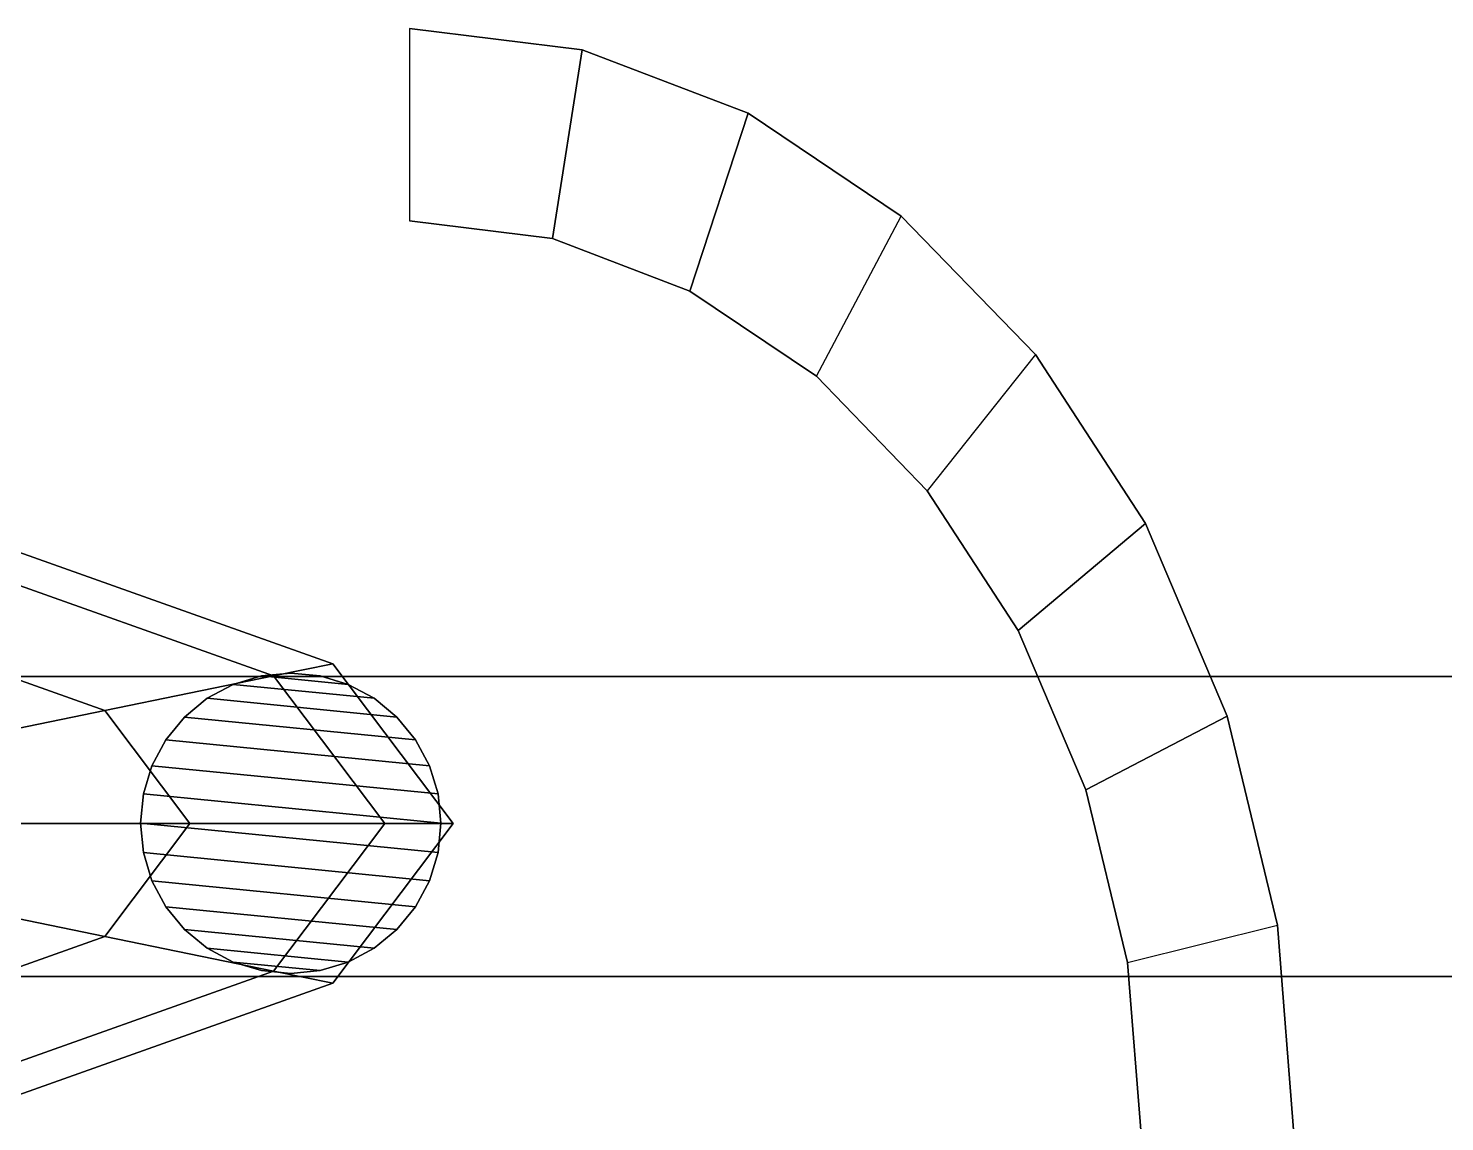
# Model space of a CAD drawing. Extents: x -25 to 25, y -4.5 to 2.7.
# Drawn here: x -0.875 to 3.849, y -0.995 to 2.651 of the extents above; entities that cross this region are included whole.
import ezdxf

# ---------------------------------------------------------------- set-up
doc = ezdxf.new("R2010")
doc.units = 0

# ---------------------------------------------------------------- blocks, each defined once
blk = doc.blocks.new('Noteline_007')
at = {"color": 250}
for points in [[(25.0304, 0.499658, -0.169316), (25.0304, -0.499659, -0.169316), (-25.0184, -0.499658, -0.169316), (-25.0184, 0.499659, -0.169316)], [(25.0304, 0.499658, 0.219393), (25.0304, 0.499658, -0.169316), (-25.0184, 0.499659, -0.169316), (-25.0184, 0.499658, 0.219393)], [(25.0304, 0.499658, 0.219393), (-25.0184, 0.499658, 0.219393), (-25.0184, -0.499658, 0.219393), (25.0304, -0.499659, 0.219393)], [(25.0304, -0.499659, -0.169316), (25.0304, -0.499659, 0.219393), (-25.0184, -0.499658, 0.219393), (-25.0184, -0.499658, -0.169316)]]:
    blk.add_3dface(points, dxfattribs=at)
blk = doc.blocks.new('Noteline_006')
at = {"color": 250}
for points in [[(25.0304, 0.499658, -0.169316), (25.0304, -0.499659, -0.169316), (-25.0184, -0.499658, -0.169316), (-25.0184, 0.499659, -0.169316)], [(25.0304, 0.499658, 0.219393), (25.0304, 0.499658, -0.169316), (-25.0184, 0.499659, -0.169316), (-25.0184, 0.499658, 0.219393)], [(25.0304, 0.499658, 0.219393), (-25.0184, 0.499658, 0.219393), (-25.0184, -0.499658, 0.219393), (25.0304, -0.499659, 0.219393)], [(25.0304, -0.499659, -0.169316), (25.0304, -0.499659, 0.219393), (-25.0184, -0.499658, 0.219393), (-25.0184, -0.499658, -0.169316)]]:
    blk.add_3dface(points, dxfattribs=at)
blk = doc.blocks.new('Noteline_005')
at = {"color": 250}
for points in [[(25.0304, 0.499658, -0.169316), (25.0304, -0.499659, -0.169316), (-25.0184, -0.499658, -0.169316), (-25.0184, 0.499659, -0.169316)], [(25.0304, 0.499658, 0.219393), (25.0304, 0.499658, -0.169316), (-25.0184, 0.499659, -0.169316), (-25.0184, 0.499658, 0.219393)], [(25.0304, 0.499658, 0.219393), (-25.0184, 0.499658, 0.219393), (-25.0184, -0.499658, 0.219393), (25.0304, -0.499659, 0.219393)], [(25.0304, -0.499659, -0.169316), (25.0304, -0.499659, 0.219393), (-25.0184, -0.499658, 0.219393), (-25.0184, -0.499658, -0.169316)]]:
    blk.add_3dface(points, dxfattribs=at)
blk = doc.blocks.new('Noteline_004')
at = {"color": 250}
for points in [[(25.0304, 0.499658, -0.169316), (25.0304, -0.499659, -0.169316), (-25.0184, -0.499658, -0.169316), (-25.0184, 0.499659, -0.169316)], [(25.0304, 0.499658, 0.219393), (25.0304, 0.499658, -0.169316), (-25.0184, 0.499659, -0.169316), (-25.0184, 0.499658, 0.219393)], [(25.0304, 0.499658, 0.219393), (-25.0184, 0.499658, 0.219393), (-25.0184, -0.499658, 0.219393), (25.0304, -0.499659, 0.219393)], [(25.0304, -0.499659, -0.169316), (25.0304, -0.499659, 0.219393), (-25.0184, -0.499658, 0.219393), (-25.0184, -0.499658, -0.169316)]]:
    blk.add_3dface(points, dxfattribs=at)
blk = doc.blocks.new('Noteline')
at = {"color": 250}
for points in [[(25.0304, 0.499658, -0.169316), (25.0304, -0.499659, -0.169316), (-25.0184, -0.499658, -0.169316), (-25.0184, 0.499659, -0.169316)], [(25.0304, 0.499658, 0.219393), (25.0304, 0.499658, -0.169316), (-25.0184, 0.499659, -0.169316), (-25.0184, 0.499658, 0.219393)], [(25.0304, 0.499658, 0.219393), (-25.0184, 0.499658, 0.219393), (-25.0184, -0.499658, 0.219393), (25.0304, -0.499659, 0.219393)], [(25.0304, -0.499659, -0.169316), (25.0304, -0.499659, 0.219393), (-25.0184, -0.499658, 0.219393), (-25.0184, -0.499658, -0.169316)]]:
    blk.add_3dface(points, dxfattribs=at)
blk = doc.blocks.new('Cylinder_002')
at = {"color": 50}
for points in [[(-0.191741, 0.462906, -10.0281), (-0.191745, 0.462905, 10.0281), (-0.097753, 0.491418, 10.0281), (-0.097748, 0.491419, -10.0281)], [(-0.097753, 0.491418, 10.0281), (-0.191745, 0.462905, 10.0281), (0.278363, 0.416607, 10.0281), (0.191738, 0.462908, 10.0281)], [(-0.097748, 0.491419, -10.0281), (-0.097753, 0.491418, 10.0281), (-0.000004, 0.501046, 10.0281), (0.000001, 0.501046, -10.0281)], [(-0.000004, 0.501046, 10.0281), (-0.097753, 0.491418, 10.0281), (0.191738, 0.462908, 10.0281), (0.097745, 0.491419, 10.0281)], [(0.000001, 0.501046, -10.0281), (-0.000004, 0.501046, 10.0281), (0.097745, 0.491419, 10.0281), (0.09775, 0.491418, -10.0281)], [(0.09775, 0.491418, -10.0281), (0.097745, 0.491419, 10.0281), (0.191738, 0.462908, 10.0281), (0.191743, 0.462906, -10.0281)], [(-0.278366, 0.416605, -10.0281), (-0.278369, 0.416603, 10.0281), (-0.191745, 0.462905, 10.0281), (-0.191741, 0.462906, -10.0281)], [(-0.191745, 0.462905, 10.0281), (-0.278369, 0.416603, 10.0281), (0.354294, 0.354292, 10.0281), (0.278363, 0.416607, 10.0281)], [(0.191743, 0.462906, -10.0281), (0.191738, 0.462908, 10.0281), (0.278363, 0.416607, 10.0281), (0.278367, 0.416604, -10.0281)], [(-0.354293, 0.354293, -10.0281), (-0.354295, 0.354291, 10.0281), (-0.278369, 0.416603, 10.0281), (-0.278366, 0.416605, -10.0281)], [(-0.278369, 0.416603, 10.0281), (-0.354295, 0.354291, 10.0281), (0.416605, 0.278365, 10.0281), (0.354294, 0.354292, 10.0281)], [(0.354294, 0.354292, 10.0281), (0.354293, 0.354293, -10.0281), (0.278367, 0.416604, -10.0281), (0.278363, 0.416607, 10.0281)], [(-0.416604, 0.278367, -10.0281), (-0.416606, 0.278364, 10.0281), (-0.354295, 0.354291, 10.0281), (-0.354293, 0.354293, -10.0281)], [(-0.354295, 0.354291, 10.0281), (-0.416606, 0.278364, 10.0281), (0.462907, 0.191741, 10.0281), (0.416605, 0.278365, 10.0281)], [(0.354293, 0.354293, -10.0281), (0.354294, 0.354292, 10.0281), (0.416605, 0.278365, 10.0281), (0.416605, 0.278366, -10.0281)], [(-0.462906, 0.191743, -10.0281), (-0.462907, 0.19174, 10.0281), (-0.416606, 0.278364, 10.0281), (-0.416604, 0.278367, -10.0281)], [(-0.416606, 0.278364, 10.0281), (-0.462907, 0.19174, 10.0281), (0.491419, 0.097748, 10.0281), (0.462907, 0.191741, 10.0281)], [(0.416605, 0.278366, -10.0281), (0.416605, 0.278365, 10.0281), (0.462907, 0.191741, 10.0281), (0.462906, 0.191742, -10.0281)], [(-0.491418, 0.09775, -10.0281), (-0.491419, 0.097747, 10.0281), (-0.462907, 0.19174, 10.0281), (-0.462906, 0.191743, -10.0281)], [(-0.462907, 0.19174, 10.0281), (-0.491419, 0.097747, 10.0281), (0.501046, -0.000001, 10.0281), (0.491419, 0.097748, 10.0281)], [(0.462906, 0.191742, -10.0281), (0.462907, 0.191741, 10.0281), (0.491419, 0.097748, 10.0281), (0.491419, 0.097749, -10.0281)], [(-0.501046, 0, -10.0281), (-0.501046, -0.000002, 10.0281), (-0.491419, 0.097747, 10.0281), (-0.491418, 0.09775, -10.0281)], [(-0.491419, 0.097747, 10.0281), (-0.501046, -0.000002, 10.0281), (0.491418, -0.09775, 10.0281), (0.501046, -0.000001, 10.0281)], [(0.491419, 0.097749, -10.0281), (0.491419, 0.097748, 10.0281), (0.501046, -0.000001, 10.0281), (0.501046, 0, -10.0281)], [(-0.491419, -0.097749, -10.0281), (-0.491418, -0.097751, 10.0281), (-0.501046, -0.000002, 10.0281), (-0.501046, 0, -10.0281)], [(0.501046, 0, -10.0281), (0.501046, -0.000001, 10.0281), (0.491418, -0.09775, 10.0281), (0.491419, -0.097749, -10.0281)], [(-0.501046, -0.000002, 10.0281), (-0.491418, -0.097751, 10.0281), (0.462906, -0.191743, 10.0281), (0.491418, -0.09775, 10.0281)], [(-0.462906, -0.191742, -10.0281), (-0.462905, -0.191744, 10.0281), (-0.491418, -0.097751, 10.0281), (-0.491419, -0.097749, -10.0281)], [(-0.491418, -0.097751, 10.0281), (-0.462905, -0.191744, 10.0281), (0.416604, -0.278367, 10.0281), (0.462906, -0.191743, 10.0281)], [(0.491419, -0.097749, -10.0281), (0.491418, -0.09775, 10.0281), (0.462906, -0.191743, 10.0281), (0.462906, -0.191742, -10.0281)], [(-0.416605, -0.278366, -10.0281), (-0.416604, -0.278367, 10.0281), (-0.462905, -0.191744, 10.0281), (-0.462906, -0.191742, -10.0281)], [(-0.462905, -0.191744, 10.0281), (-0.416604, -0.278367, 10.0281), (0.354293, -0.354293, 10.0281), (0.416604, -0.278367, 10.0281)], [(0.462906, -0.191742, -10.0281), (0.462906, -0.191743, 10.0281), (0.416604, -0.278367, 10.0281), (0.416605, -0.278366, -10.0281)], [(-0.354293, -0.354293, -10.0281), (-0.354292, -0.354294, 10.0281), (-0.416604, -0.278367, 10.0281), (-0.416605, -0.278366, -10.0281)], [(-0.416604, -0.278367, 10.0281), (-0.354292, -0.354294, 10.0281), (0.278366, -0.416605, 10.0281), (0.354293, -0.354293, 10.0281)], [(0.416605, -0.278366, -10.0281), (0.416604, -0.278367, 10.0281), (0.354293, -0.354293, 10.0281), (0.354293, -0.354293, -10.0281)], [(-0.278366, -0.416604, -10.0281), (-0.278365, -0.416605, 10.0281), (-0.354292, -0.354294, 10.0281), (-0.354293, -0.354293, -10.0281)], [(-0.354292, -0.354294, 10.0281), (-0.278365, -0.416605, 10.0281), (0.191742, -0.462906, 10.0281), (0.278366, -0.416605, 10.0281)], [(0.354293, -0.354293, -10.0281), (0.354293, -0.354293, 10.0281), (0.278366, -0.416605, 10.0281), (0.278366, -0.416605, -10.0281)], [(-0.191742, -0.462906, -10.0281), (-0.191741, -0.462906, 10.0281), (-0.278365, -0.416605, 10.0281), (-0.278366, -0.416604, -10.0281)], [(-0.278365, -0.416605, 10.0281), (-0.191741, -0.462906, 10.0281), (0.097749, -0.491418, 10.0281), (0.191742, -0.462906, 10.0281)], [(0.278366, -0.416605, -10.0281), (0.278366, -0.416605, 10.0281), (0.191742, -0.462906, 10.0281), (0.191742, -0.462906, -10.0281)], [(-0.097749, -0.491418, -10.0281), (-0.097749, -0.491419, 10.0281), (-0.191741, -0.462906, 10.0281), (-0.191742, -0.462906, -10.0281)], [(-0.191741, -0.462906, 10.0281), (-0.097749, -0.491419, 10.0281), (0, -0.501046, 10.0281), (0.097749, -0.491418, 10.0281)], [(0.191742, -0.462906, -10.0281), (0.191742, -0.462906, 10.0281), (0.097749, -0.491418, 10.0281), (0.097749, -0.491419, -10.0281)], [(0, -0.501046, -10.0281), (0, -0.501046, 10.0281), (-0.097749, -0.491419, 10.0281), (-0.097749, -0.491418, -10.0281)], [(0.097749, -0.491419, -10.0281), (0.097749, -0.491418, 10.0281), (0, -0.501046, 10.0281), (0, -0.501046, -10.0281)]]:
    blk.add_3dface(points, dxfattribs=at)
blk = doc.blocks.new('Circle_002')
at = {"color": 50}
for points in [[(-7.17126, 2.55038, 0.328831), (-7.74717, 2.62176, 0.328831), (-7.74717, 1.97984, 0.328831), (-7.27079, 1.92079, 0.328831)], [(-7.17126, 2.55038, 0.328831), (-7.74717, 2.62176, 0.328831), (-7.74717, 2.62176, -0.272689), (-7.17126, 2.55038, -0.272689)], [(-7.17126, 2.55038, -0.272689), (-7.74717, 2.62176, -0.272689), (-7.74717, 1.97984, -0.272689), (-7.27079, 1.92079, -0.272689)], [(-6.61749, 2.339, 0.328831), (-7.17126, 2.55038, 0.328831), (-7.27079, 1.92079, 0.328831), (-6.81271, 1.74594, 0.328831)], [(-6.61749, 2.339, -0.272689), (-7.17126, 2.55038, -0.272689), (-7.27079, 1.92079, -0.272689), (-6.81271, 1.74594, -0.272689)], [(-6.61749, 2.339, 0.328831), (-7.17126, 2.55038, 0.328831), (-7.17126, 2.55038, -0.272689), (-6.61749, 2.339, -0.272689)], [(-6.10713, 1.99573, 0.328831), (-6.61749, 2.339, 0.328831), (-6.81271, 1.74594, 0.328831), (-6.39055, 1.46199, 0.328831)], [(-6.10713, 1.99573, -0.272689), (-6.61749, 2.339, -0.272689), (-6.81271, 1.74594, -0.272689), (-6.39055, 1.46199, -0.272689)], [(-6.10713, 1.99573, 0.328831), (-6.61749, 2.339, 0.328831), (-6.61749, 2.339, -0.272689), (-6.10713, 1.99573, -0.272689)], [(-6.10713, 1.99573, 0.328831), (-5.6598, 1.53377, 0.328831), (-6.02052, 1.07987, 0.328831), (-6.39055, 1.46199, 0.328831)], [(-6.10713, 1.99573, -0.272689), (-5.6598, 1.53377, -0.272689), (-6.02052, 1.07987, -0.272689), (-6.39055, 1.46199, -0.272689)], [(-6.10713, 1.99573, 0.328831), (-5.6598, 1.53377, 0.328831), (-5.6598, 1.53377, -0.272689), (-6.10713, 1.99573, -0.272689)], [(-7.27079, 1.92079, 0.328831), (-7.74717, 1.97984, 0.328831), (-7.74717, 1.97984, -0.272689), (-7.27079, 1.92079, -0.272689)], [(-6.81271, 1.74594, 0.328831), (-7.27079, 1.92079, 0.328831), (-7.27079, 1.92079, -0.272689), (-6.81271, 1.74594, -0.272689)], [(-6.39055, 1.46199, 0.328831), (-6.81271, 1.74594, 0.328831), (-6.81271, 1.74594, -0.272689), (-6.39055, 1.46199, -0.272689)], [(-5.29269, 0.970877, 0.328831), (-5.6598, 1.53377, 0.328831), (-6.02052, 1.07987, 0.328831), (-5.71685, 0.614244, 0.328831)], [(-5.29269, 0.970877, -0.272689), (-5.6598, 1.53377, -0.272689), (-6.02052, 1.07987, -0.272689), (-5.71685, 0.614244, -0.272689)], [(-5.29269, 0.970877, 0.328831), (-5.6598, 1.53377, 0.328831), (-5.6598, 1.53377, -0.272689), (-5.29269, 0.970877, -0.272689)], [(-6.39055, 1.46199, 0.328831), (-6.02052, 1.07987, 0.328831), (-6.02052, 1.07987, -0.272689), (-6.39055, 1.46199, -0.272689)], [(-5.71685, 0.614244, 0.328831), (-6.02052, 1.07987, 0.328831), (-6.02052, 1.07987, -0.272689), (-5.71685, 0.614244, -0.272689)], [(-5.0199, 0.328671, 0.328831), (-5.29269, 0.970877, 0.328831), (-5.71685, 0.614244, 0.328831), (-5.4912, 0.083018, 0.328831)], [(-5.0199, 0.328671, -0.272689), (-5.29269, 0.970877, -0.272689), (-5.71685, 0.614244, -0.272689), (-5.4912, 0.083018, -0.272689)], [(-5.0199, 0.328671, 0.328831), (-5.29269, 0.970877, 0.328831), (-5.29269, 0.970877, -0.272689), (-5.0199, 0.328671, -0.272689)], [(-5.4912, 0.083018, 0.328831), (-5.71685, 0.614244, 0.328831), (-5.71685, 0.614244, -0.272689), (-5.4912, 0.083018, -0.272689)], [(-4.85191, -0.368163, 0.328831), (-5.0199, 0.328671, 0.328831), (-5.4912, 0.083018, 0.328831), (-5.35224, -0.493396, 0.328831)], [(-4.85191, -0.368163, -0.272689), (-5.0199, 0.328671, -0.272689), (-5.4912, 0.083018, -0.272689), (-5.35224, -0.493396, -0.272689)], [(-4.85191, -0.368163, 0.328831), (-5.0199, 0.328671, 0.328831), (-5.0199, 0.328671, -0.272689), (-4.85191, -0.368163, -0.272689)], [(-5.35224, -0.493396, 0.328831), (-5.4912, 0.083018, 0.328831), (-5.4912, 0.083018, -0.272689), (-5.35224, -0.493396, -0.272689)], [(-4.85191, -0.368163, 0.328831), (-4.79519, -1.09285, 0.328831), (-5.30532, -1.09285, 0.328831), (-5.35224, -0.493396, 0.328831)], [(-4.85191, -0.368163, -0.272689), (-4.79519, -1.09285, -0.272689), (-5.30532, -1.09285, -0.272689), (-5.35224, -0.493396, -0.272689)], [(-4.85191, -0.368163, 0.328831), (-4.79519, -1.09285, 0.328831), (-4.79519, -1.09285, -0.272689), (-4.85191, -0.368163, -0.272689)], [(-5.35224, -0.493396, 0.328831), (-5.30532, -1.09285, 0.328831), (-5.30532, -1.09285, -0.272689), (-5.35224, -0.493396, -0.272689)]]:
    blk.add_3dface(points, dxfattribs=at)
blk = doc.blocks.new('Sphere_002')
at = {"color": 50}
for points in [[(2.59709, 0.532681, -17.342), (1.49943, 0.922631, -17.342), (1.38529, 0.8524, -16.676), (2.3994, 0.492133, -16.676)], [(2.3994, 0.492133, -18.0079), (1.38529, 0.8524, -18.0079), (1.49943, 0.922631, -17.342), (2.59709, 0.532681, -17.342)], [(2.3994, 0.492133, -16.676), (1.38529, 0.8524, -16.676), (1.06026, 0.652399, -16.1114), (1.83642, 0.376663, -16.1114)], [(1.83642, 0.376663, -18.5725), (1.06026, 0.652399, -18.5725), (1.38529, 0.8524, -18.0079), (2.3994, 0.492133, -18.0079)], [(1.83642, 0.376663, -16.1114), (1.06026, 0.652399, -16.1114), (0.573807, 0.353076, -15.7342), (0.993864, 0.203848, -15.7342)], [(0.993864, 0.203848, -18.9498), (0.573808, 0.353076, -18.9498), (1.06026, 0.652399, -18.5725), (1.83642, 0.376663, -18.5725)], [(2.77059, 0, -18.0079), (2.3994, 0.492133, -18.0079), (2.59709, 0.532681, -17.342), (2.99886, 0, -17.342)], [(2.99886, 0, -17.342), (2.59709, 0.532681, -17.342), (2.3994, 0.492133, -16.676), (2.77059, 0, -16.676)], [(2.12052, 0, -18.5725), (1.83642, 0.376663, -18.5725), (2.3994, 0.492133, -18.0079), (2.77059, 0, -18.0079)], [(1.83642, 0.376663, -16.1114), (2.12052, 0, -16.1114), (2.77059, 0, -16.676), (2.3994, 0.492133, -16.676)], [(1.14761, 0, -18.9498), (0.993864, 0.203848, -18.9498), (1.83642, 0.376663, -18.5725), (2.12052, 0, -18.5725)], [(2.12052, 0, -16.1114), (1.83642, 0.376663, -16.1114), (0.993864, 0.203848, -15.7342), (1.14761, 0, -15.7342)], [(1.83642, -0.376663, -16.1114), (2.12052, 0, -16.1114), (1.14761, 0, -15.7342), (0.993864, -0.203848, -15.7342)], [(0.993864, -0.203848, -18.9498), (1.14761, 0, -18.9498), (2.12052, 0, -18.5725), (1.83642, -0.376663, -18.5725)], [(2.12052, 0, -16.1114), (1.83642, -0.376663, -16.1114), (2.3994, -0.492133, -16.676), (2.77059, 0, -16.676)], [(1.83642, -0.376663, -18.5725), (2.12052, 0, -18.5725), (2.77059, 0, -18.0079), (2.3994, -0.492133, -18.0079)], [(2.59709, -0.532681, -17.342), (2.99886, 0, -17.342), (2.77059, 0, -16.676), (2.3994, -0.492133, -16.676)], [(2.3994, -0.492133, -18.0079), (2.77059, 0, -18.0079), (2.99886, 0, -17.342), (2.59709, -0.532681, -17.342)], [(1.06026, -0.652399, -16.1114), (1.83642, -0.376663, -16.1114), (0.993864, -0.203848, -15.7342), (0.573807, -0.353076, -15.7342)], [(0.573808, -0.353076, -18.9498), (0.993864, -0.203848, -18.9498), (1.83642, -0.376663, -18.5725), (1.06026, -0.652399, -18.5725)], [(1.06026, -0.652399, -18.5725), (1.83642, -0.376663, -18.5725), (2.3994, -0.492133, -18.0079), (1.38529, -0.8524, -18.0079)], [(1.38529, -0.8524, -16.676), (2.3994, -0.492133, -16.676), (1.83642, -0.376663, -16.1114), (1.06026, -0.652399, -16.1114)], [(1.38529, -0.8524, -18.0079), (2.3994, -0.492133, -18.0079), (2.59709, -0.532681, -17.342), (1.49943, -0.922631, -17.342)], [(1.49943, -0.922631, -17.342), (2.59709, -0.532681, -17.342), (2.3994, -0.492133, -16.676), (1.38529, -0.8524, -16.676)]]:
    blk.add_3dface(points, dxfattribs=at)
blk = doc.blocks.new('Cylinder_001')
at = {"color": 170}
for points in [[(-0.191741, 0.462906, -10.0281), (-0.191745, 0.462905, 10.0281), (-0.097753, 0.491418, 10.0281), (-0.097748, 0.491419, -10.0281)], [(-0.097753, 0.491418, 10.0281), (-0.191745, 0.462905, 10.0281), (0.278363, 0.416607, 10.0281), (0.191738, 0.462908, 10.0281)], [(-0.097748, 0.491419, -10.0281), (-0.097753, 0.491418, 10.0281), (-0.000004, 0.501046, 10.0281), (0.000001, 0.501046, -10.0281)], [(-0.000004, 0.501046, 10.0281), (-0.097753, 0.491418, 10.0281), (0.191738, 0.462908, 10.0281), (0.097745, 0.491419, 10.0281)], [(0.000001, 0.501046, -10.0281), (-0.000004, 0.501046, 10.0281), (0.097745, 0.491419, 10.0281), (0.09775, 0.491418, -10.0281)], [(0.09775, 0.491418, -10.0281), (0.097745, 0.491419, 10.0281), (0.191738, 0.462908, 10.0281), (0.191743, 0.462906, -10.0281)], [(-0.278366, 0.416605, -10.0281), (-0.278369, 0.416603, 10.0281), (-0.191745, 0.462905, 10.0281), (-0.191741, 0.462906, -10.0281)], [(-0.191745, 0.462905, 10.0281), (-0.278369, 0.416603, 10.0281), (0.354294, 0.354292, 10.0281), (0.278363, 0.416607, 10.0281)], [(0.191743, 0.462906, -10.0281), (0.191738, 0.462908, 10.0281), (0.278363, 0.416607, 10.0281), (0.278367, 0.416604, -10.0281)], [(-0.354293, 0.354293, -10.0281), (-0.354295, 0.354291, 10.0281), (-0.278369, 0.416603, 10.0281), (-0.278366, 0.416605, -10.0281)], [(-0.278369, 0.416603, 10.0281), (-0.354295, 0.354291, 10.0281), (0.416605, 0.278365, 10.0281), (0.354294, 0.354292, 10.0281)], [(0.354294, 0.354292, 10.0281), (0.354293, 0.354293, -10.0281), (0.278367, 0.416604, -10.0281), (0.278363, 0.416607, 10.0281)], [(-0.416604, 0.278367, -10.0281), (-0.416606, 0.278364, 10.0281), (-0.354295, 0.354291, 10.0281), (-0.354293, 0.354293, -10.0281)], [(-0.354295, 0.354291, 10.0281), (-0.416606, 0.278364, 10.0281), (0.462907, 0.191741, 10.0281), (0.416605, 0.278365, 10.0281)], [(0.354293, 0.354293, -10.0281), (0.354294, 0.354292, 10.0281), (0.416605, 0.278365, 10.0281), (0.416605, 0.278366, -10.0281)], [(-0.462906, 0.191743, -10.0281), (-0.462907, 0.19174, 10.0281), (-0.416606, 0.278364, 10.0281), (-0.416604, 0.278367, -10.0281)], [(-0.416606, 0.278364, 10.0281), (-0.462907, 0.19174, 10.0281), (0.491419, 0.097748, 10.0281), (0.462907, 0.191741, 10.0281)], [(0.416605, 0.278366, -10.0281), (0.416605, 0.278365, 10.0281), (0.462907, 0.191741, 10.0281), (0.462906, 0.191742, -10.0281)], [(-0.491418, 0.09775, -10.0281), (-0.491419, 0.097747, 10.0281), (-0.462907, 0.19174, 10.0281), (-0.462906, 0.191743, -10.0281)], [(-0.462907, 0.19174, 10.0281), (-0.491419, 0.097747, 10.0281), (0.501046, -0.000001, 10.0281), (0.491419, 0.097748, 10.0281)], [(0.462906, 0.191742, -10.0281), (0.462907, 0.191741, 10.0281), (0.491419, 0.097748, 10.0281), (0.491419, 0.097749, -10.0281)], [(-0.501046, 0, -10.0281), (-0.501046, -0.000002, 10.0281), (-0.491419, 0.097747, 10.0281), (-0.491418, 0.09775, -10.0281)], [(-0.491419, 0.097747, 10.0281), (-0.501046, -0.000002, 10.0281), (0.491418, -0.09775, 10.0281), (0.501046, -0.000001, 10.0281)], [(0.491419, 0.097749, -10.0281), (0.491419, 0.097748, 10.0281), (0.501046, -0.000001, 10.0281), (0.501046, 0, -10.0281)], [(-0.491419, -0.097749, -10.0281), (-0.491418, -0.097751, 10.0281), (-0.501046, -0.000002, 10.0281), (-0.501046, 0, -10.0281)], [(0.501046, 0, -10.0281), (0.501046, -0.000001, 10.0281), (0.491418, -0.09775, 10.0281), (0.491419, -0.097749, -10.0281)], [(-0.501046, -0.000002, 10.0281), (-0.491418, -0.097751, 10.0281), (0.462906, -0.191743, 10.0281), (0.491418, -0.09775, 10.0281)], [(-0.462906, -0.191742, -10.0281), (-0.462905, -0.191744, 10.0281), (-0.491418, -0.097751, 10.0281), (-0.491419, -0.097749, -10.0281)], [(-0.491418, -0.097751, 10.0281), (-0.462905, -0.191744, 10.0281), (0.416604, -0.278367, 10.0281), (0.462906, -0.191743, 10.0281)], [(0.491419, -0.097749, -10.0281), (0.491418, -0.09775, 10.0281), (0.462906, -0.191743, 10.0281), (0.462906, -0.191742, -10.0281)], [(-0.416605, -0.278366, -10.0281), (-0.416604, -0.278367, 10.0281), (-0.462905, -0.191744, 10.0281), (-0.462906, -0.191742, -10.0281)], [(-0.462905, -0.191744, 10.0281), (-0.416604, -0.278367, 10.0281), (0.354293, -0.354293, 10.0281), (0.416604, -0.278367, 10.0281)], [(0.462906, -0.191742, -10.0281), (0.462906, -0.191743, 10.0281), (0.416604, -0.278367, 10.0281), (0.416605, -0.278366, -10.0281)], [(-0.354293, -0.354293, -10.0281), (-0.354292, -0.354294, 10.0281), (-0.416604, -0.278367, 10.0281), (-0.416605, -0.278366, -10.0281)], [(-0.416604, -0.278367, 10.0281), (-0.354292, -0.354294, 10.0281), (0.278366, -0.416605, 10.0281), (0.354293, -0.354293, 10.0281)], [(0.416605, -0.278366, -10.0281), (0.416604, -0.278367, 10.0281), (0.354293, -0.354293, 10.0281), (0.354293, -0.354293, -10.0281)], [(-0.278366, -0.416604, -10.0281), (-0.278365, -0.416605, 10.0281), (-0.354292, -0.354294, 10.0281), (-0.354293, -0.354293, -10.0281)], [(-0.354292, -0.354294, 10.0281), (-0.278365, -0.416605, 10.0281), (0.191742, -0.462906, 10.0281), (0.278366, -0.416605, 10.0281)], [(0.354293, -0.354293, -10.0281), (0.354293, -0.354293, 10.0281), (0.278366, -0.416605, 10.0281), (0.278366, -0.416605, -10.0281)], [(-0.191742, -0.462906, -10.0281), (-0.191741, -0.462906, 10.0281), (-0.278365, -0.416605, 10.0281), (-0.278366, -0.416604, -10.0281)], [(-0.278365, -0.416605, 10.0281), (-0.191741, -0.462906, 10.0281), (0.097749, -0.491418, 10.0281), (0.191742, -0.462906, 10.0281)], [(0.278366, -0.416605, -10.0281), (0.278366, -0.416605, 10.0281), (0.191742, -0.462906, 10.0281), (0.191742, -0.462906, -10.0281)], [(-0.097749, -0.491418, -10.0281), (-0.097749, -0.491419, 10.0281), (-0.191741, -0.462906, 10.0281), (-0.191742, -0.462906, -10.0281)], [(-0.191741, -0.462906, 10.0281), (-0.097749, -0.491419, 10.0281), (0, -0.501046, 10.0281), (0.097749, -0.491418, 10.0281)], [(0.191742, -0.462906, -10.0281), (0.191742, -0.462906, 10.0281), (0.097749, -0.491418, 10.0281), (0.097749, -0.491419, -10.0281)], [(0, -0.501046, -10.0281), (0, -0.501046, 10.0281), (-0.097749, -0.491419, 10.0281), (-0.097749, -0.491418, -10.0281)], [(0.097749, -0.491419, -10.0281), (0.097749, -0.491418, 10.0281), (0, -0.501046, 10.0281), (0, -0.501046, -10.0281)]]:
    blk.add_3dface(points, dxfattribs=at)
blk = doc.blocks.new('Circle_001')
at = {"color": 170}
for points in [[(-7.17126, 2.55038, 0.328831), (-7.74717, 2.62176, 0.328831), (-7.74717, 1.97984, 0.328831), (-7.27079, 1.92079, 0.328831)], [(-7.17126, 2.55038, 0.328831), (-7.74717, 2.62176, 0.328831), (-7.74717, 2.62176, -0.272689), (-7.17126, 2.55038, -0.272689)], [(-7.17126, 2.55038, -0.272689), (-7.74717, 2.62176, -0.272689), (-7.74717, 1.97984, -0.272689), (-7.27079, 1.92079, -0.272689)], [(-6.61749, 2.339, 0.328831), (-7.17126, 2.55038, 0.328831), (-7.27079, 1.92079, 0.328831), (-6.81271, 1.74594, 0.328831)], [(-6.61749, 2.339, -0.272689), (-7.17126, 2.55038, -0.272689), (-7.27079, 1.92079, -0.272689), (-6.81271, 1.74594, -0.272689)], [(-6.61749, 2.339, 0.328831), (-7.17126, 2.55038, 0.328831), (-7.17126, 2.55038, -0.272689), (-6.61749, 2.339, -0.272689)], [(-6.10713, 1.99573, 0.328831), (-6.61749, 2.339, 0.328831), (-6.81271, 1.74594, 0.328831), (-6.39055, 1.46199, 0.328831)], [(-6.10713, 1.99573, -0.272689), (-6.61749, 2.339, -0.272689), (-6.81271, 1.74594, -0.272689), (-6.39055, 1.46199, -0.272689)], [(-6.10713, 1.99573, 0.328831), (-6.61749, 2.339, 0.328831), (-6.61749, 2.339, -0.272689), (-6.10713, 1.99573, -0.272689)], [(-6.10713, 1.99573, 0.328831), (-5.6598, 1.53377, 0.328831), (-6.02052, 1.07987, 0.328831), (-6.39055, 1.46199, 0.328831)], [(-6.10713, 1.99573, -0.272689), (-5.6598, 1.53377, -0.272689), (-6.02052, 1.07987, -0.272689), (-6.39055, 1.46199, -0.272689)], [(-6.10713, 1.99573, 0.328831), (-5.6598, 1.53377, 0.328831), (-5.6598, 1.53377, -0.272689), (-6.10713, 1.99573, -0.272689)], [(-7.27079, 1.92079, 0.328831), (-7.74717, 1.97984, 0.328831), (-7.74717, 1.97984, -0.272689), (-7.27079, 1.92079, -0.272689)], [(-6.81271, 1.74594, 0.328831), (-7.27079, 1.92079, 0.328831), (-7.27079, 1.92079, -0.272689), (-6.81271, 1.74594, -0.272689)], [(-6.39055, 1.46199, 0.328831), (-6.81271, 1.74594, 0.328831), (-6.81271, 1.74594, -0.272689), (-6.39055, 1.46199, -0.272689)], [(-5.29269, 0.970877, 0.328831), (-5.6598, 1.53377, 0.328831), (-6.02052, 1.07987, 0.328831), (-5.71685, 0.614244, 0.328831)], [(-5.29269, 0.970877, -0.272689), (-5.6598, 1.53377, -0.272689), (-6.02052, 1.07987, -0.272689), (-5.71685, 0.614244, -0.272689)], [(-5.29269, 0.970877, 0.328831), (-5.6598, 1.53377, 0.328831), (-5.6598, 1.53377, -0.272689), (-5.29269, 0.970877, -0.272689)], [(-6.39055, 1.46199, 0.328831), (-6.02052, 1.07987, 0.328831), (-6.02052, 1.07987, -0.272689), (-6.39055, 1.46199, -0.272689)], [(-5.71685, 0.614244, 0.328831), (-6.02052, 1.07987, 0.328831), (-6.02052, 1.07987, -0.272689), (-5.71685, 0.614244, -0.272689)], [(-5.0199, 0.328671, 0.328831), (-5.29269, 0.970877, 0.328831), (-5.71685, 0.614244, 0.328831), (-5.4912, 0.083018, 0.328831)], [(-5.0199, 0.328671, -0.272689), (-5.29269, 0.970877, -0.272689), (-5.71685, 0.614244, -0.272689), (-5.4912, 0.083018, -0.272689)], [(-5.0199, 0.328671, 0.328831), (-5.29269, 0.970877, 0.328831), (-5.29269, 0.970877, -0.272689), (-5.0199, 0.328671, -0.272689)], [(-5.4912, 0.083018, 0.328831), (-5.71685, 0.614244, 0.328831), (-5.71685, 0.614244, -0.272689), (-5.4912, 0.083018, -0.272689)], [(-4.85191, -0.368163, 0.328831), (-5.0199, 0.328671, 0.328831), (-5.4912, 0.083018, 0.328831), (-5.35224, -0.493396, 0.328831)], [(-4.85191, -0.368163, -0.272689), (-5.0199, 0.328671, -0.272689), (-5.4912, 0.083018, -0.272689), (-5.35224, -0.493396, -0.272689)], [(-4.85191, -0.368163, 0.328831), (-5.0199, 0.328671, 0.328831), (-5.0199, 0.328671, -0.272689), (-4.85191, -0.368163, -0.272689)], [(-5.35224, -0.493396, 0.328831), (-5.4912, 0.083018, 0.328831), (-5.4912, 0.083018, -0.272689), (-5.35224, -0.493396, -0.272689)], [(-4.85191, -0.368163, 0.328831), (-4.79519, -1.09285, 0.328831), (-5.30532, -1.09285, 0.328831), (-5.35224, -0.493396, 0.328831)], [(-4.85191, -0.368163, -0.272689), (-4.79519, -1.09285, -0.272689), (-5.30532, -1.09285, -0.272689), (-5.35224, -0.493396, -0.272689)], [(-4.85191, -0.368163, 0.328831), (-4.79519, -1.09285, 0.328831), (-4.79519, -1.09285, -0.272689), (-4.85191, -0.368163, -0.272689)], [(-5.35224, -0.493396, 0.328831), (-5.30532, -1.09285, 0.328831), (-5.30532, -1.09285, -0.272689), (-5.35224, -0.493396, -0.272689)]]:
    blk.add_3dface(points, dxfattribs=at)
blk = doc.blocks.new('Sphere_001')
at = {"color": 170}
for points in [[(2.59709, 0.532681, -17.342), (1.49943, 0.922631, -17.342), (1.38529, 0.8524, -16.676), (2.3994, 0.492133, -16.676)], [(2.3994, 0.492133, -18.0079), (1.38529, 0.8524, -18.0079), (1.49943, 0.922631, -17.342), (2.59709, 0.532681, -17.342)], [(2.3994, 0.492133, -16.676), (1.38529, 0.8524, -16.676), (1.06026, 0.652399, -16.1114), (1.83642, 0.376663, -16.1114)], [(1.83642, 0.376663, -18.5725), (1.06026, 0.652399, -18.5725), (1.38529, 0.8524, -18.0079), (2.3994, 0.492133, -18.0079)], [(1.83642, 0.376663, -16.1114), (1.06026, 0.652399, -16.1114), (0.573807, 0.353076, -15.7342), (0.993864, 0.203848, -15.7342)], [(0.993864, 0.203848, -18.9498), (0.573808, 0.353076, -18.9498), (1.06026, 0.652399, -18.5725), (1.83642, 0.376663, -18.5725)], [(2.77059, 0, -18.0079), (2.3994, 0.492133, -18.0079), (2.59709, 0.532681, -17.342), (2.99886, 0, -17.342)], [(2.99886, 0, -17.342), (2.59709, 0.532681, -17.342), (2.3994, 0.492133, -16.676), (2.77059, 0, -16.676)], [(2.12052, 0, -18.5725), (1.83642, 0.376663, -18.5725), (2.3994, 0.492133, -18.0079), (2.77059, 0, -18.0079)], [(1.83642, 0.376663, -16.1114), (2.12052, 0, -16.1114), (2.77059, 0, -16.676), (2.3994, 0.492133, -16.676)], [(1.14761, 0, -18.9498), (0.993864, 0.203848, -18.9498), (1.83642, 0.376663, -18.5725), (2.12052, 0, -18.5725)], [(2.12052, 0, -16.1114), (1.83642, 0.376663, -16.1114), (0.993864, 0.203848, -15.7342), (1.14761, 0, -15.7342)], [(1.83642, -0.376663, -16.1114), (2.12052, 0, -16.1114), (1.14761, 0, -15.7342), (0.993864, -0.203848, -15.7342)], [(0.993864, -0.203848, -18.9498), (1.14761, 0, -18.9498), (2.12052, 0, -18.5725), (1.83642, -0.376663, -18.5725)], [(2.12052, 0, -16.1114), (1.83642, -0.376663, -16.1114), (2.3994, -0.492133, -16.676), (2.77059, 0, -16.676)], [(1.83642, -0.376663, -18.5725), (2.12052, 0, -18.5725), (2.77059, 0, -18.0079), (2.3994, -0.492133, -18.0079)], [(2.59709, -0.532681, -17.342), (2.99886, 0, -17.342), (2.77059, 0, -16.676), (2.3994, -0.492133, -16.676)], [(2.3994, -0.492133, -18.0079), (2.77059, 0, -18.0079), (2.99886, 0, -17.342), (2.59709, -0.532681, -17.342)], [(1.06026, -0.652399, -16.1114), (1.83642, -0.376663, -16.1114), (0.993864, -0.203848, -15.7342), (0.573807, -0.353076, -15.7342)], [(0.573808, -0.353076, -18.9498), (0.993864, -0.203848, -18.9498), (1.83642, -0.376663, -18.5725), (1.06026, -0.652399, -18.5725)], [(1.06026, -0.652399, -18.5725), (1.83642, -0.376663, -18.5725), (2.3994, -0.492133, -18.0079), (1.38529, -0.8524, -18.0079)], [(1.38529, -0.8524, -16.676), (2.3994, -0.492133, -16.676), (1.83642, -0.376663, -16.1114), (1.06026, -0.652399, -16.1114)], [(1.38529, -0.8524, -18.0079), (2.3994, -0.492133, -18.0079), (2.59709, -0.532681, -17.342), (1.49943, -0.922631, -17.342)], [(1.49943, -0.922631, -17.342), (2.59709, -0.532681, -17.342), (2.3994, -0.492133, -16.676), (1.38529, -0.8524, -16.676)]]:
    blk.add_3dface(points, dxfattribs=at)
blk = doc.blocks.new('Sphere')
at = {"color": 90}
for points in [[(2.59709, 0.532681, -17.342), (1.49943, 0.922631, -17.342), (1.38529, 0.8524, -16.676), (2.3994, 0.492133, -16.676)], [(2.3994, 0.492133, -18.0079), (1.38529, 0.8524, -18.0079), (1.49943, 0.922631, -17.342), (2.59709, 0.532681, -17.342)], [(2.3994, 0.492133, -16.676), (1.38529, 0.8524, -16.676), (1.06026, 0.652399, -16.1114), (1.83642, 0.376663, -16.1114)], [(1.83642, 0.376663, -18.5725), (1.06026, 0.652399, -18.5725), (1.38529, 0.8524, -18.0079), (2.3994, 0.492133, -18.0079)], [(1.83642, 0.376663, -16.1114), (1.06026, 0.652399, -16.1114), (0.573807, 0.353076, -15.7342), (0.993864, 0.203848, -15.7342)], [(0.993864, 0.203848, -18.9498), (0.573808, 0.353076, -18.9498), (1.06026, 0.652399, -18.5725), (1.83642, 0.376663, -18.5725)], [(2.77059, 0, -18.0079), (2.3994, 0.492133, -18.0079), (2.59709, 0.532681, -17.342), (2.99886, 0, -17.342)], [(2.99886, 0, -17.342), (2.59709, 0.532681, -17.342), (2.3994, 0.492133, -16.676), (2.77059, 0, -16.676)], [(2.12052, 0, -18.5725), (1.83642, 0.376663, -18.5725), (2.3994, 0.492133, -18.0079), (2.77059, 0, -18.0079)], [(1.83642, 0.376663, -16.1114), (2.12052, 0, -16.1114), (2.77059, 0, -16.676), (2.3994, 0.492133, -16.676)], [(1.14761, 0, -18.9498), (0.993864, 0.203848, -18.9498), (1.83642, 0.376663, -18.5725), (2.12052, 0, -18.5725)], [(2.12052, 0, -16.1114), (1.83642, 0.376663, -16.1114), (0.993864, 0.203848, -15.7342), (1.14761, 0, -15.7342)], [(1.83642, -0.376663, -16.1114), (2.12052, 0, -16.1114), (1.14761, 0, -15.7342), (0.993864, -0.203848, -15.7342)], [(0.993864, -0.203848, -18.9498), (1.14761, 0, -18.9498), (2.12052, 0, -18.5725), (1.83642, -0.376663, -18.5725)], [(2.12052, 0, -16.1114), (1.83642, -0.376663, -16.1114), (2.3994, -0.492133, -16.676), (2.77059, 0, -16.676)], [(1.83642, -0.376663, -18.5725), (2.12052, 0, -18.5725), (2.77059, 0, -18.0079), (2.3994, -0.492133, -18.0079)], [(2.59709, -0.532681, -17.342), (2.99886, 0, -17.342), (2.77059, 0, -16.676), (2.3994, -0.492133, -16.676)], [(2.3994, -0.492133, -18.0079), (2.77059, 0, -18.0079), (2.99886, 0, -17.342), (2.59709, -0.532681, -17.342)], [(1.06026, -0.652399, -16.1114), (1.83642, -0.376663, -16.1114), (0.993864, -0.203848, -15.7342), (0.573807, -0.353076, -15.7342)], [(0.573808, -0.353076, -18.9498), (0.993864, -0.203848, -18.9498), (1.83642, -0.376663, -18.5725), (1.06026, -0.652399, -18.5725)], [(1.06026, -0.652399, -18.5725), (1.83642, -0.376663, -18.5725), (2.3994, -0.492133, -18.0079), (1.38529, -0.8524, -18.0079)], [(1.38529, -0.8524, -16.676), (2.3994, -0.492133, -16.676), (1.83642, -0.376663, -16.1114), (1.06026, -0.652399, -16.1114)], [(1.38529, -0.8524, -18.0079), (2.3994, -0.492133, -18.0079), (2.59709, -0.532681, -17.342), (1.49943, -0.922631, -17.342)], [(1.49943, -0.922631, -17.342), (2.59709, -0.532681, -17.342), (2.3994, -0.492133, -16.676), (1.38529, -0.8524, -16.676)]]:
    blk.add_3dface(points, dxfattribs=at)
blk = doc.blocks.new('Circle')
at = {"color": 90}
for points in [[(-7.17126, 2.55038, 0.328831), (-7.74717, 2.62176, 0.328831), (-7.74717, 1.97984, 0.328831), (-7.27079, 1.92079, 0.328831)], [(-7.17126, 2.55038, 0.328831), (-7.74717, 2.62176, 0.328831), (-7.74717, 2.62176, -0.272689), (-7.17126, 2.55038, -0.272689)], [(-7.17126, 2.55038, -0.272689), (-7.74717, 2.62176, -0.272689), (-7.74717, 1.97984, -0.272689), (-7.27079, 1.92079, -0.272689)], [(-6.61749, 2.339, 0.328831), (-7.17126, 2.55038, 0.328831), (-7.27079, 1.92079, 0.328831), (-6.81271, 1.74594, 0.328831)], [(-6.61749, 2.339, -0.272689), (-7.17126, 2.55038, -0.272689), (-7.27079, 1.92079, -0.272689), (-6.81271, 1.74594, -0.272689)], [(-6.61749, 2.339, 0.328831), (-7.17126, 2.55038, 0.328831), (-7.17126, 2.55038, -0.272689), (-6.61749, 2.339, -0.272689)], [(-6.10713, 1.99573, 0.328831), (-6.61749, 2.339, 0.328831), (-6.81271, 1.74594, 0.328831), (-6.39055, 1.46199, 0.328831)], [(-6.10713, 1.99573, -0.272689), (-6.61749, 2.339, -0.272689), (-6.81271, 1.74594, -0.272689), (-6.39055, 1.46199, -0.272689)], [(-6.10713, 1.99573, 0.328831), (-6.61749, 2.339, 0.328831), (-6.61749, 2.339, -0.272689), (-6.10713, 1.99573, -0.272689)], [(-6.10713, 1.99573, 0.328831), (-5.6598, 1.53377, 0.328831), (-6.02052, 1.07987, 0.328831), (-6.39055, 1.46199, 0.328831)], [(-6.10713, 1.99573, -0.272689), (-5.6598, 1.53377, -0.272689), (-6.02052, 1.07987, -0.272689), (-6.39055, 1.46199, -0.272689)], [(-6.10713, 1.99573, 0.328831), (-5.6598, 1.53377, 0.328831), (-5.6598, 1.53377, -0.272689), (-6.10713, 1.99573, -0.272689)], [(-7.27079, 1.92079, 0.328831), (-7.74717, 1.97984, 0.328831), (-7.74717, 1.97984, -0.272689), (-7.27079, 1.92079, -0.272689)], [(-6.81271, 1.74594, 0.328831), (-7.27079, 1.92079, 0.328831), (-7.27079, 1.92079, -0.272689), (-6.81271, 1.74594, -0.272689)], [(-6.39055, 1.46199, 0.328831), (-6.81271, 1.74594, 0.328831), (-6.81271, 1.74594, -0.272689), (-6.39055, 1.46199, -0.272689)], [(-5.29269, 0.970877, 0.328831), (-5.6598, 1.53377, 0.328831), (-6.02052, 1.07987, 0.328831), (-5.71685, 0.614244, 0.328831)], [(-5.29269, 0.970877, -0.272689), (-5.6598, 1.53377, -0.272689), (-6.02052, 1.07987, -0.272689), (-5.71685, 0.614244, -0.272689)], [(-5.29269, 0.970877, 0.328831), (-5.6598, 1.53377, 0.328831), (-5.6598, 1.53377, -0.272689), (-5.29269, 0.970877, -0.272689)], [(-6.39055, 1.46199, 0.328831), (-6.02052, 1.07987, 0.328831), (-6.02052, 1.07987, -0.272689), (-6.39055, 1.46199, -0.272689)], [(-5.71685, 0.614244, 0.328831), (-6.02052, 1.07987, 0.328831), (-6.02052, 1.07987, -0.272689), (-5.71685, 0.614244, -0.272689)], [(-5.0199, 0.328671, 0.328831), (-5.29269, 0.970877, 0.328831), (-5.71685, 0.614244, 0.328831), (-5.4912, 0.083018, 0.328831)], [(-5.0199, 0.328671, -0.272689), (-5.29269, 0.970877, -0.272689), (-5.71685, 0.614244, -0.272689), (-5.4912, 0.083018, -0.272689)], [(-5.0199, 0.328671, 0.328831), (-5.29269, 0.970877, 0.328831), (-5.29269, 0.970877, -0.272689), (-5.0199, 0.328671, -0.272689)], [(-5.4912, 0.083018, 0.328831), (-5.71685, 0.614244, 0.328831), (-5.71685, 0.614244, -0.272689), (-5.4912, 0.083018, -0.272689)], [(-4.85191, -0.368163, 0.328831), (-5.0199, 0.328671, 0.328831), (-5.4912, 0.083018, 0.328831), (-5.35224, -0.493396, 0.328831)], [(-4.85191, -0.368163, -0.272689), (-5.0199, 0.328671, -0.272689), (-5.4912, 0.083018, -0.272689), (-5.35224, -0.493396, -0.272689)], [(-4.85191, -0.368163, 0.328831), (-5.0199, 0.328671, 0.328831), (-5.0199, 0.328671, -0.272689), (-4.85191, -0.368163, -0.272689)], [(-5.35224, -0.493396, 0.328831), (-5.4912, 0.083018, 0.328831), (-5.4912, 0.083018, -0.272689), (-5.35224, -0.493396, -0.272689)], [(-4.85191, -0.368163, 0.328831), (-4.79519, -1.09285, 0.328831), (-5.30532, -1.09285, 0.328831), (-5.35224, -0.493396, 0.328831)], [(-4.85191, -0.368163, -0.272689), (-4.79519, -1.09285, -0.272689), (-5.30532, -1.09285, -0.272689), (-5.35224, -0.493396, -0.272689)], [(-4.85191, -0.368163, 0.328831), (-4.79519, -1.09285, 0.328831), (-4.79519, -1.09285, -0.272689), (-4.85191, -0.368163, -0.272689)], [(-5.35224, -0.493396, 0.328831), (-5.30532, -1.09285, 0.328831), (-5.30532, -1.09285, -0.272689), (-5.35224, -0.493396, -0.272689)]]:
    blk.add_3dface(points, dxfattribs=at)
blk = doc.blocks.new('Cylinder')
at = {"color": 90}
for points in [[(-0.191741, 0.462906, -10.0281), (-0.191745, 0.462905, 10.0281), (-0.097753, 0.491418, 10.0281), (-0.097748, 0.491419, -10.0281)], [(-0.097753, 0.491418, 10.0281), (-0.191745, 0.462905, 10.0281), (0.278363, 0.416607, 10.0281), (0.191738, 0.462908, 10.0281)], [(-0.097748, 0.491419, -10.0281), (-0.097753, 0.491418, 10.0281), (-0.000004, 0.501046, 10.0281), (0.000001, 0.501046, -10.0281)], [(-0.000004, 0.501046, 10.0281), (-0.097753, 0.491418, 10.0281), (0.191738, 0.462908, 10.0281), (0.097745, 0.491419, 10.0281)], [(0.000001, 0.501046, -10.0281), (-0.000004, 0.501046, 10.0281), (0.097745, 0.491419, 10.0281), (0.09775, 0.491418, -10.0281)], [(0.09775, 0.491418, -10.0281), (0.097745, 0.491419, 10.0281), (0.191738, 0.462908, 10.0281), (0.191743, 0.462906, -10.0281)], [(-0.278366, 0.416605, -10.0281), (-0.278369, 0.416603, 10.0281), (-0.191745, 0.462905, 10.0281), (-0.191741, 0.462906, -10.0281)], [(-0.191745, 0.462905, 10.0281), (-0.278369, 0.416603, 10.0281), (0.354294, 0.354292, 10.0281), (0.278363, 0.416607, 10.0281)], [(0.191743, 0.462906, -10.0281), (0.191738, 0.462908, 10.0281), (0.278363, 0.416607, 10.0281), (0.278367, 0.416604, -10.0281)], [(-0.354293, 0.354293, -10.0281), (-0.354295, 0.354291, 10.0281), (-0.278369, 0.416603, 10.0281), (-0.278366, 0.416605, -10.0281)], [(-0.278369, 0.416603, 10.0281), (-0.354295, 0.354291, 10.0281), (0.416605, 0.278365, 10.0281), (0.354294, 0.354292, 10.0281)], [(0.354294, 0.354292, 10.0281), (0.354293, 0.354293, -10.0281), (0.278367, 0.416604, -10.0281), (0.278363, 0.416607, 10.0281)], [(-0.416604, 0.278367, -10.0281), (-0.416606, 0.278364, 10.0281), (-0.354295, 0.354291, 10.0281), (-0.354293, 0.354293, -10.0281)], [(-0.354295, 0.354291, 10.0281), (-0.416606, 0.278364, 10.0281), (0.462907, 0.191741, 10.0281), (0.416605, 0.278365, 10.0281)], [(0.354293, 0.354293, -10.0281), (0.354294, 0.354292, 10.0281), (0.416605, 0.278365, 10.0281), (0.416605, 0.278366, -10.0281)], [(-0.462906, 0.191743, -10.0281), (-0.462907, 0.19174, 10.0281), (-0.416606, 0.278364, 10.0281), (-0.416604, 0.278367, -10.0281)], [(-0.416606, 0.278364, 10.0281), (-0.462907, 0.19174, 10.0281), (0.491419, 0.097748, 10.0281), (0.462907, 0.191741, 10.0281)], [(0.416605, 0.278366, -10.0281), (0.416605, 0.278365, 10.0281), (0.462907, 0.191741, 10.0281), (0.462906, 0.191742, -10.0281)], [(-0.491418, 0.09775, -10.0281), (-0.491419, 0.097747, 10.0281), (-0.462907, 0.19174, 10.0281), (-0.462906, 0.191743, -10.0281)], [(-0.462907, 0.19174, 10.0281), (-0.491419, 0.097747, 10.0281), (0.501046, -0.000001, 10.0281), (0.491419, 0.097748, 10.0281)], [(0.462906, 0.191742, -10.0281), (0.462907, 0.191741, 10.0281), (0.491419, 0.097748, 10.0281), (0.491419, 0.097749, -10.0281)], [(-0.501046, 0, -10.0281), (-0.501046, -0.000002, 10.0281), (-0.491419, 0.097747, 10.0281), (-0.491418, 0.09775, -10.0281)], [(-0.491419, 0.097747, 10.0281), (-0.501046, -0.000002, 10.0281), (0.491418, -0.09775, 10.0281), (0.501046, -0.000001, 10.0281)], [(0.491419, 0.097749, -10.0281), (0.491419, 0.097748, 10.0281), (0.501046, -0.000001, 10.0281), (0.501046, 0, -10.0281)], [(-0.491419, -0.097749, -10.0281), (-0.491418, -0.097751, 10.0281), (-0.501046, -0.000002, 10.0281), (-0.501046, 0, -10.0281)], [(0.501046, 0, -10.0281), (0.501046, -0.000001, 10.0281), (0.491418, -0.09775, 10.0281), (0.491419, -0.097749, -10.0281)], [(-0.501046, -0.000002, 10.0281), (-0.491418, -0.097751, 10.0281), (0.462906, -0.191743, 10.0281), (0.491418, -0.09775, 10.0281)], [(-0.462906, -0.191742, -10.0281), (-0.462905, -0.191744, 10.0281), (-0.491418, -0.097751, 10.0281), (-0.491419, -0.097749, -10.0281)], [(-0.491418, -0.097751, 10.0281), (-0.462905, -0.191744, 10.0281), (0.416604, -0.278367, 10.0281), (0.462906, -0.191743, 10.0281)], [(0.491419, -0.097749, -10.0281), (0.491418, -0.09775, 10.0281), (0.462906, -0.191743, 10.0281), (0.462906, -0.191742, -10.0281)], [(-0.416605, -0.278366, -10.0281), (-0.416604, -0.278367, 10.0281), (-0.462905, -0.191744, 10.0281), (-0.462906, -0.191742, -10.0281)], [(-0.462905, -0.191744, 10.0281), (-0.416604, -0.278367, 10.0281), (0.354293, -0.354293, 10.0281), (0.416604, -0.278367, 10.0281)], [(0.462906, -0.191742, -10.0281), (0.462906, -0.191743, 10.0281), (0.416604, -0.278367, 10.0281), (0.416605, -0.278366, -10.0281)], [(-0.354293, -0.354293, -10.0281), (-0.354292, -0.354294, 10.0281), (-0.416604, -0.278367, 10.0281), (-0.416605, -0.278366, -10.0281)], [(-0.416604, -0.278367, 10.0281), (-0.354292, -0.354294, 10.0281), (0.278366, -0.416605, 10.0281), (0.354293, -0.354293, 10.0281)], [(0.416605, -0.278366, -10.0281), (0.416604, -0.278367, 10.0281), (0.354293, -0.354293, 10.0281), (0.354293, -0.354293, -10.0281)], [(-0.278366, -0.416604, -10.0281), (-0.278365, -0.416605, 10.0281), (-0.354292, -0.354294, 10.0281), (-0.354293, -0.354293, -10.0281)], [(-0.354292, -0.354294, 10.0281), (-0.278365, -0.416605, 10.0281), (0.191742, -0.462906, 10.0281), (0.278366, -0.416605, 10.0281)], [(0.354293, -0.354293, -10.0281), (0.354293, -0.354293, 10.0281), (0.278366, -0.416605, 10.0281), (0.278366, -0.416605, -10.0281)], [(-0.191742, -0.462906, -10.0281), (-0.191741, -0.462906, 10.0281), (-0.278365, -0.416605, 10.0281), (-0.278366, -0.416604, -10.0281)], [(-0.278365, -0.416605, 10.0281), (-0.191741, -0.462906, 10.0281), (0.097749, -0.491418, 10.0281), (0.191742, -0.462906, 10.0281)], [(0.278366, -0.416605, -10.0281), (0.278366, -0.416605, 10.0281), (0.191742, -0.462906, 10.0281), (0.191742, -0.462906, -10.0281)], [(-0.097749, -0.491418, -10.0281), (-0.097749, -0.491419, 10.0281), (-0.191741, -0.462906, 10.0281), (-0.191742, -0.462906, -10.0281)], [(-0.191741, -0.462906, 10.0281), (-0.097749, -0.491419, 10.0281), (0, -0.501046, 10.0281), (0.097749, -0.491418, 10.0281)], [(0.191742, -0.462906, -10.0281), (0.191742, -0.462906, 10.0281), (0.097749, -0.491418, 10.0281), (0.097749, -0.491419, -10.0281)], [(0, -0.501046, -10.0281), (0, -0.501046, 10.0281), (-0.097749, -0.491419, 10.0281), (-0.097749, -0.491418, -10.0281)], [(0.097749, -0.491419, -10.0281), (0.097749, -0.491418, 10.0281), (0, -0.501046, 10.0281), (0, -0.501046, -10.0281)]]:
    blk.add_3dface(points, dxfattribs=at)

msp = doc.modelspace()

# ---------------------------------------------------------------- block references
at = {"layer": '1'}
for name in ['Cylinder_002', 'Cylinder_001', 'Cylinder']:
    msp.add_blockref(name, (0, 0), dxfattribs=at)
at = {"layer": '2'}
for name in ['Sphere_002', 'Sphere_001', 'Sphere']:
    msp.add_blockref(name, (-2.4566, -0.000779, 7.40155), dxfattribs=at)
at = {"layer": '32'}
for name, p in [('Noteline_007', (0.00258, -0.010798, -8.0356)), ('Noteline_006', (0.00258, -0.010798, -4.03924)), ('Noteline_005', (0.00258, -0.010798, 7.99227)), ('Noteline_004', (0.00258, -0.010798, 3.98129)), ('Noteline', (0.00258, -0.010798, -0.025567))]:
    msp.add_blockref(name, p, dxfattribs=at)
at = {"layer": '4'}
for name in ['Circle_002', 'Circle_001', 'Circle']:
    msp.add_blockref(name, (8.14378, 0.028762, 7.40155), dxfattribs=at)

doc.saveas('drawing.dxf')
